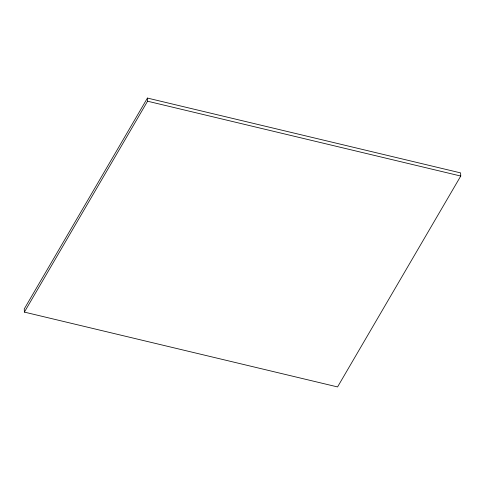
<?xml version="1.0" encoding="UTF-8"?>
<svg xmlns="http://www.w3.org/2000/svg" width="485" height="485" viewBox="0 0 485 485"><rect width="100%" height="100%" fill="white"/><g stroke="black" fill="none" stroke-linecap="round" stroke-linejoin="round"><path stroke-width="0.73" d="M147.44 98.067L24.25 308.951L24.377 312.097L337.56 386.933L460.75 176.049L460.623 172.902L147.44 98.067L147.567 101.213L24.377 312.097M147.567 101.213L460.75 176.049"/></g></svg>
